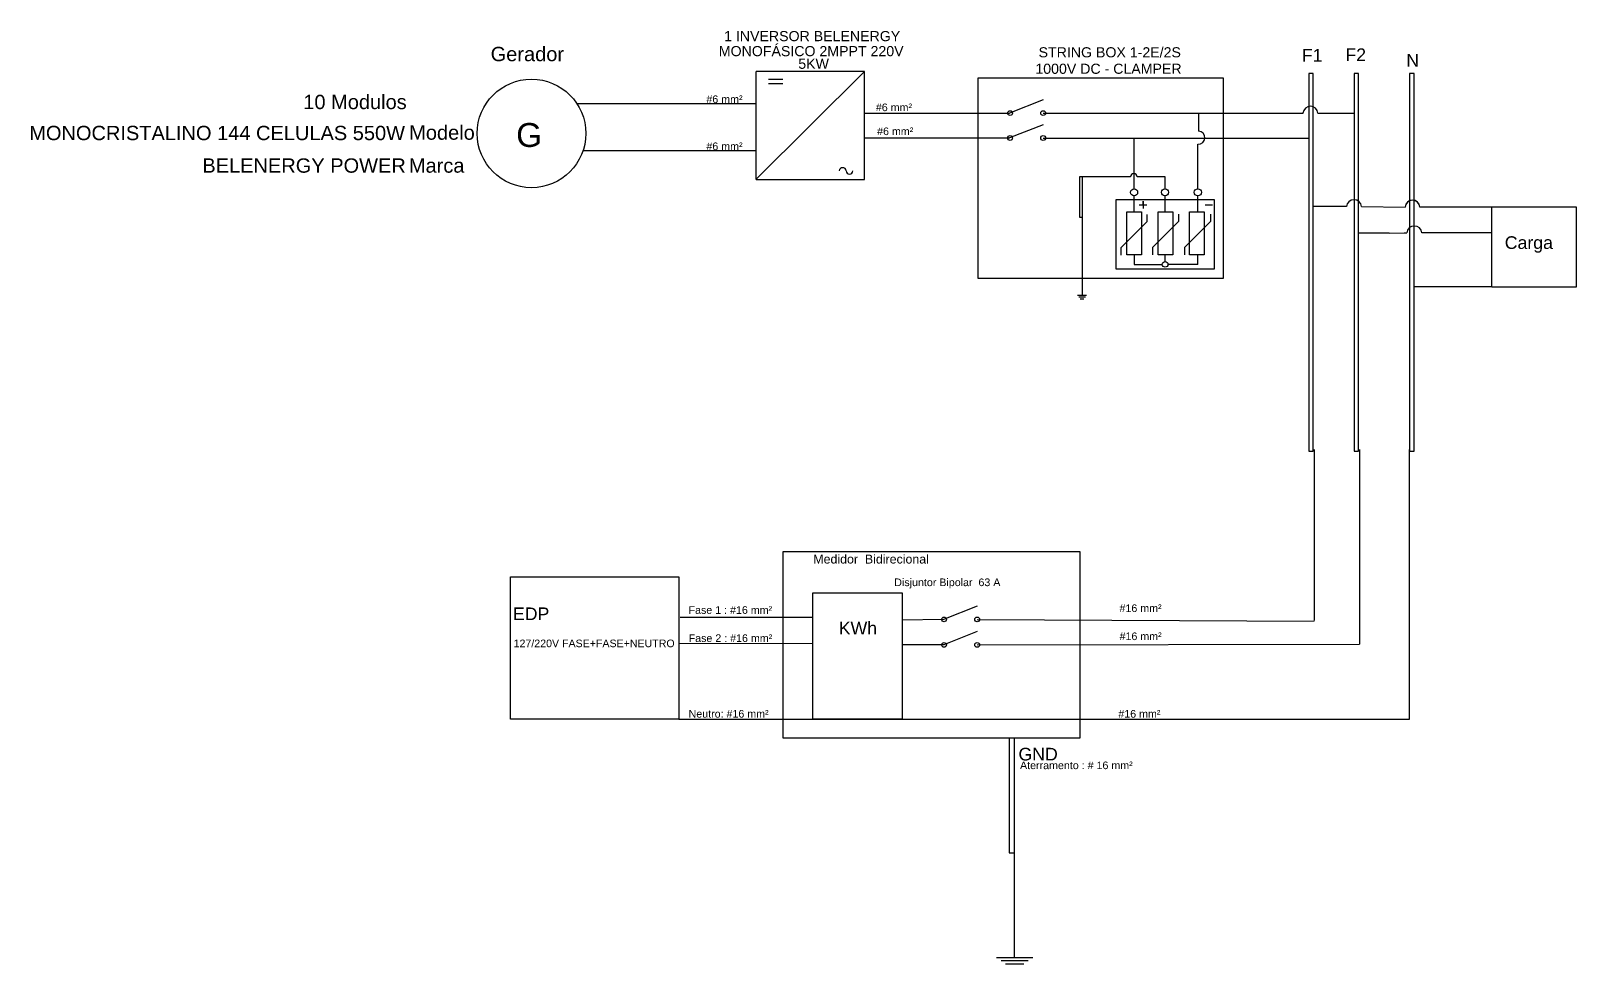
# Model space of a CAD drawing. Header units: millimetres. Extents: x 2466 to 31188, y 1397 to 18744.
import ezdxf

# ---------------------------------------------------------------- set-up
doc = ezdxf.new("R2010")
doc.units = ezdxf.units.MM
doc.styles.add('arial', font='arial.ttf')
doc.styles.get("Standard").update_dxf_attribs({"font": 'arial.ttf'})

msp = doc.modelspace()

# ---------------------------------------------------------------- linework, layer by layer
for p, q in [((17961, 17992), (15949, 17992)), ((17961, 17992), (15949, 15985)), ((15949, 15983), (15949, 17992)), ((16176, 17849), (16445, 17849)), ((17961, 15983), (17961, 17992)), ((26219, 17950), (26219, 10930)), ((26303, 17950), (26219, 17950)), ((26303, 10930), (26303, 17950)), ((27062, 17950), (27062, 12049)), ((27146, 17950), (27062, 17950)), ((27062, 17950), (27062, 10930)), ((27146, 17950), (27062, 17950)), ((27146, 12049), (27146, 17950)), ((27146, 10930), (27146, 17950)), ((28092, 17949), (28092, 12047)), ((28177, 17949), (28092, 17949)), ((28092, 17949), (28092, 10929)), ((28177, 17949), (28092, 17949)), ((28177, 12047), (28177, 17949)), ((28177, 10929), (28177, 17949)), ((16176, 17766), (16445, 17766)), ((15949, 17388), (12617, 17388)), ((17961, 17217), (20657, 17217)), ((21282, 17216), (26112, 17216)), ((24175, 16883), (24175, 17216)), ((26389, 17216), (27062, 17216)), ((17961, 16755), (20657, 16755)), ((21282, 16753), (26219, 16753)), ((22972, 15808), (22972, 16753)), ((15949, 16513), (12726, 16513)), ((24159, 15811), (24159, 16637)), ((15949, 15983), (17961, 15983)), ((22972, 15380), (22972, 15678)), ((23549, 15380), (23549, 15678)), ((24159, 15380), (24159, 15678)), ((23211, 15330), (23211, 15194)), ((23797, 15338), (23797, 15201)), ((24393, 15338), (24393, 15201)), ((26919, 15477), (26303, 15477)), ((27199, 15477), (28009, 15469)), ((28286, 15472), (29554, 15472)), ((29554, 15472), (29623, 15472)), ((23211, 15194), (22728, 14710)), ((23797, 15201), (23314, 14718)), ((24393, 15201), (23909, 14718)), ((27714, 14984), (27144, 14987)), ((27714, 14984), (27992, 14988)), ((27992, 14988), (28042, 14990)), ((28319, 14994), (29278, 14994)), ((29278, 14994), (29623, 14994)), ((22728, 14710), (22728, 14574)), ((23314, 14718), (23314, 14581)), ((23909, 14718), (23909, 14581)), ((22972, 14581), (22972, 14404)), ((22972, 14404), (23496, 14404)), ((23549, 14457), (23549, 14581)), ((24159, 14404), (23601, 14404)), ((24159, 14404), (24159, 14581)), ((28177, 13993), (29623, 13993)), ((26219, 10930), (26303, 10930)), ((26317, 10963), (26317, 7782)), ((27062, 10930), (27146, 10930)), ((27160, 10963), (27160, 7345)), ((28090, 5950), (28094, 10962)), ((28092, 10929), (28177, 10929)), ((20055, 8052), (19430, 7802)), ((14517, 7842), (14512, 7842)), ((16998, 7837), (14532, 7842)), ((19431, 7802), (18653, 7791)), ((20055, 7805), (26317, 7769)), ((20055, 7577), (19433, 7330)), ((14517, 7354), (14512, 7354)), ((16998, 7353), (14517, 7354)), ((19433, 7330), (18658, 7331)), ((20055, 7331), (27160, 7345)), ((14512, 5950), (28090, 5950))]:
    msp.add_line(p, q)
at = {"color": 1}
for p, q in [((21282, 17462), (20657, 17217)), ((21282, 16999), (20657, 16755)), ((23139, 15508), (23139, 15576)), ((23139, 15576), (23139, 15508)), ((23069, 15508), (23206, 15508)), ((23139, 15508), (23139, 15440))]:
    msp.add_line(p, q, dxfattribs=at)
at = {"color": 3}
for p, q in [((22006, 16029), (21956, 16029)), ((21956, 16029), (21956, 15279)), ((22906, 16029), (22006, 16029)), ((22006, 16029), (22006, 13832)), ((23549, 16029), (23031, 16029)), ((23549, 15811), (23549, 16029)), ((21956, 15279), (22006, 15279)), ((21921, 13832), (22088, 13832)), ((21944, 13799), (22068, 13799)), ((21969, 13764), (22040, 13764)), ((20651, 5598), (20651, 3467)), ((20752, 3467), (20752, 5598)), ((20651, 3466), (20752, 3466)), ((20752, 1524), (20752, 3467)), ((21089, 1515), (20415, 1515)), ((21005, 1456), (20499, 1456)), ((20921, 1397), (20584, 1397))]:
    msp.add_line(p, q, dxfattribs=at)
at = {"color": 18, "true_color": 0x000000}
msp.add_line((24292, 15508), (24429, 15508), dxfattribs=at)
for points in [[(20072, 17870), (24628, 17870), (24628, 14142), (20072, 14142)], [(22639, 15609), (24460, 15609), (24460, 14316), (22639, 14316)], [(22838, 15380), (23107, 15380), (23107, 14581), (22838, 14581)], [(23421, 15380), (23690, 15380), (23690, 14581), (23421, 14581)], [(24004, 15380), (24273, 15380), (24273, 14581), (24004, 14581)], [(29623, 15472), (31188, 15472), (31188, 13980), (29623, 13980)], [(16450, 9069), (21964, 9069), (21964, 5597), (16450, 5597)], [(11380, 8596), (14512, 8596), (14512, 5950), (11380, 5950)], [(16998, 8299), (18658, 8299), (18658, 5953), (16998, 5953)]]:
    msp.add_lwpolyline(points, close=True)
for centre, radius in [((11771, 16838), 1009), ((22973, 15743), 64.8), ((23547, 15744), 66.2), ((24157, 15744), 66.2), ((23549, 14404), 52.5), ((19439, 7805), 44), ((20055, 7805), 44), ((19439, 7331), 44), ((20055, 7331), 44)]:
    msp.add_circle(centre, radius)
at = {"color": 1}
for centre in [(20667, 17216), (21282, 17216), (20667, 16753), (21282, 16753)]:
    msp.add_circle(centre, 44, dxfattribs=at)
for centre, radius, start, end in [((26250, 17205), 139, 4.8424, 175.1498), ((24167, 16760), 123, 266.6155, 86.6155), ((17556, 16137), 63.4, 3.9499, 176.0501), ((17682, 16146), 63.4, 183.9499, 356.0501), ((27060, 15466), 139, 4.8257, 175.1743), ((28148, 15460), 139, 4.8263, 175.1497), ((28147, 15457), 139, 4.8263, 175.1497), ((28181, 14978), 139, 4.8263, 175.1497)]:
    msp.add_arc(centre, radius, start, end)
at = {"color": 3}
msp.add_arc((22968, 16028), 62.3, 1.3798, 178.6202, dxfattribs=at)

# ---------------------------------------------------------------- texts
for s, height, p in [('1 INVERSOR BELENERGY', 188.29, (15351, 18553)), ('MONOFÁSICO 2MPPT 220V', 188.29, (15253, 18274)), ('STRING BOX 1-2E/2S', 188.29, (21197, 18252)), ('F1', 235.4, (26091, 18174)), ('F2', 235.4, (26900, 18183)), ('5KW', 188.3, (16730, 18039)), ('1000V DC - CLAMPER', 188.29, (21137, 17946)), ('N', 235, (28032, 18078)), ('#6 mm²', 142, (15022, 17403)), ('#6 mm²', 142, (18172, 17252)), ('G', 444, (11486, 16587)), ('#6 mm²', 142, (18195, 16807)), ('#6 mm²', 142, (15022, 16528)), ('Carga', 235.4, (29862, 14691)), ('Medidor  Bidirecional', 164.76, (17009, 8843)), ('Disjuntor Bipolar  63 A', 141.98, (18514, 8423)), ('Fase 1 : #16 mm²', 141.98, (14690, 7908)), ('#16 mm²', 142, (22701, 7942)), ('EDP', 235.4, (11426, 7791)), ('KWh', 235.4, (17482, 7524)), ('Fase 2 : #16 mm²', 141.98, (14692, 7385)), ('#16 mm²', 142, (22702, 7420)), ('127/220V FASE+FASE+NEUTRO', 141.22, (11439, 7288)), ('Neutro: #16 mm²', 141.98, (14691, 5979)), ('#16 mm²', 142, (22679, 5978)), ('GND', 235.4, (20823, 5182)), ('Aterramento : # 16 mm²', 141.98, (20852, 5021))]:
    msp.add_text(s, height=height).set_placement(p)
at = {"style": 'arial'}
for s, p in [('Gerador ', (11012, 18181)), ('Modelo', (9497, 16721)), ('Marca', (9492, 16108))]:
    msp.add_text(s, height=266.2, dxfattribs=at).set_placement(p)
at = {"color": 2, "style": 'arial'}
for s, height, p in [('10 Modulos', 266.2, (7529, 17290)), ('MONOCRISTALINO 144 CELULAS 550W', 266.22, (2435, 16713)), ('BELENERGY POWER', 266.22, (5653, 16108))]:
    msp.add_text(s, height=height, dxfattribs=at).set_placement(p)

doc.saveas('drawing.dxf')
